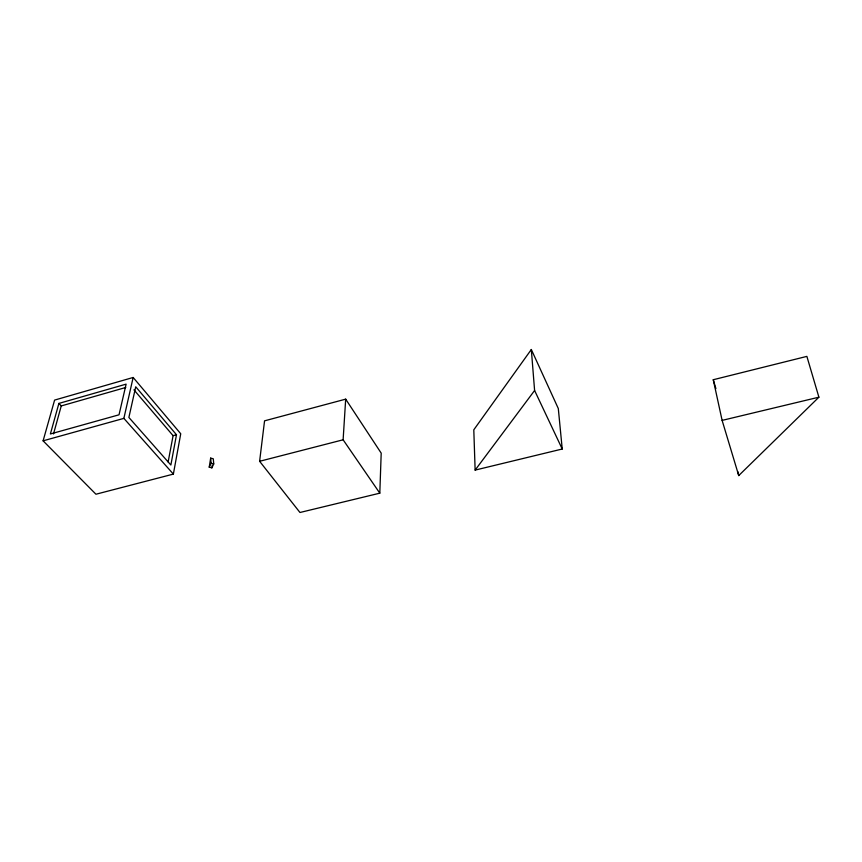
<?xml version="1.0" encoding="UTF-8"?>
<svg xmlns="http://www.w3.org/2000/svg" width="862" height="862" viewBox="0 0 862 862"><rect width="100%" height="100%" fill="white"/><g stroke="black" fill="none" stroke-linecap="round" stroke-linejoin="round"><path stroke-width="1.29" d="M379.808 493.172L381.198 453.132L345.684 399.149L264.559 420.839L259.613 461.289L299.965 512.491L379.808 493.172L343.119 439.792L345.684 399.149M211.869 467.861L213.744 463.939L213.28 458.799L210.662 458.11L209.229 467.172L211.869 467.861L212.278 465.275M173.37 474.1L180.74 433.758L133.157 377.47L54.608 400.087L43.1 440.827L95.941 494.228L173.37 474.1L123.869 418.372L133.157 377.47M176.494 434.75L170.87 465.027L128.88 417.445L135.722 386.79L176.494 434.75L173.09 435.666L168.133 462M53.519 433.92L61.245 405.927L125.777 387.48M58.896 403.416L50.384 433.974L119.021 414.805L126.121 384.14L58.896 403.416L61.245 405.927M209.229 467.172L211.093 463.25L210.662 458.11M531.326 349.509L473.798 429.815L475.134 470.102L562.229 449.016L558.307 408.545L531.326 349.509L534.602 390.486L562.229 449.016M475.134 470.102L534.602 390.486M738.734 475.587L818.9 397.188L806.875 356.383L713.262 379.733L722.119 420.387L738.734 475.587L737.883 471.708M43.1 440.827L123.869 418.372M259.613 461.289L343.119 439.792M722.119 420.387L818.9 397.188M211.093 463.25L213.744 463.939M133.933 389.839L173.09 435.666M713.262 379.733L715.913 388.611"/></g></svg>
